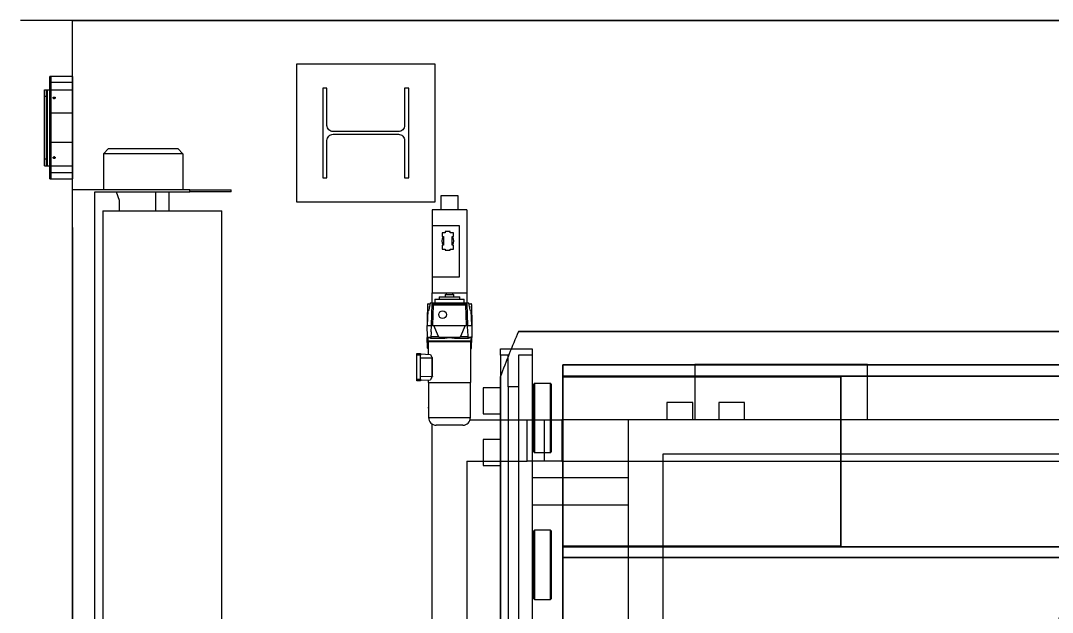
# Model space of a CAD drawing. Header units: millimetres. Extents: x 1215 to 9785, y -901 to 5802.
# Drawn here: x 1570 to 1868.9, y 4626.4 to 4797.6 of the extents above; entities that cross this region are included whole.
import ezdxf

# ---------------------------------------------------------------- set-up
doc = ezdxf.new("R2010")
doc.units = ezdxf.units.MM
doc.set_wipeout_variables(frame=1)
doc.linetypes.add('PHANTOM', pattern=[12.7, 6.35, -1.27, 1.27, -1.27, 1.27, -1.27])
doc.layers.add('PK24-EQUIPMENT', color=150, linetype='Continuous')
doc.layers.add('PK24E-STRUCT-STEEL', color=254, linetype='Continuous')
for name, color, linetype, true_color in [('PK24-SYS-ROOM', 8, 'Continuous', 0x808080), ('PK24E-COMP-PALLET', 132, 'Continuous', 0x00b7c8), ('PK24E-HELPER', 253, 'PHANTOM', 0xa1a1a1), ('PK24E-SYS-LIFT', 31, 'Continuous', 0xffcc5a)]:
    doc.layers.add(name, color=color, linetype=linetype, true_color=true_color)

# ---------------------------------------------------------------- blocks, each defined once
blk = doc.blocks.new('ROOM-INFODISP--TOP-COMP-PK24')
at = {"layer": 'PK24-EQUIPMENT'}
for p, q in [((18.01, 7.5), (18.01, 7.2)), ((18.01, 7.2), (18.01, 0)), ((18.01, 7.2), (40.01, 7.2)), ((18.01, 7.2), (40.01, 7.2)), ((18.21, 7.2), (18.21, 7.2)), ((39.81, 7.2), (39.81, 7.2)), ((40.01, 7.5), (40.01, 7.2)), ((40.01, 7.2), (40.01, 0)), ((18.01, 0), (40.01, 0))]:
    blk.add_line(p, q, dxfattribs=at)
at = {"layer": 'PK24-EQUIPMENT', "color": 1}
for p, q in [((18.01, 7.5), (40.01, 7.5)), ((18.02, 8.1), (20.01, 8.1)), ((18.02, 8.1), (18.02, 7.5)), ((20.01, 8.1), (20.01, 7.5)), ((20.01, 8.1), (38.01, 8.1)), ((38.01, 7.5), (38.01, 8.1)), ((38.01, 8.1), (40, 8.1)), ((40, 8.1), (40, 7.5))]:
    blk.add_line(p, q, dxfattribs=at)
at = {"layer": 'PK24E-HELPER'}
blk.add_point((0, 0), dxfattribs=at)
blk = doc.blocks.new('ROOM-LIGHT--TOP-COMP-PK24')
at = {"layer": 'PK24-EQUIPMENT', "color": 3}
for p, q in [((14.17, 6.5), (14.17, 6.25)), ((14.17, 6.5), (15.93, 6.5)), ((15.93, 6.25), (14.17, 6.25)), ((15.93, 6.25), (15.93, 6.5)), ((15.93, 6.5), (24.77, 6.5)), ((24.77, 6.25), (15.93, 6.25)), ((24.77, 6.25), (24.77, 6.5)), ((24.77, 6.5), (33.25, 6.5)), ((33.25, 6.25), (24.77, 6.25)), ((33.25, 6.25), (33.25, 6.5)), ((33.25, 6.5), (42.09, 6.5)), ((42.09, 6.25), (33.25, 6.25)), ((42.09, 6.25), (42.09, 6.5)), ((42.09, 6.5), (43.85, 6.5)), ((43.85, 6.25), (42.09, 6.25)), ((43.85, 6.25), (43.85, 6.5))]:
    blk.add_line(p, q, dxfattribs=at)
at = {"layer": 'PK24-EQUIPMENT'}
for p, q in [((14.17, 6.25), (14.17, 0)), ((15.93, 0), (15.93, 6.25)), ((24.77, 0), (24.77, 6.25)), ((33.25, 0), (33.25, 6.25)), ((42.09, 0), (42.09, 6.25)), ((43.85, 0), (43.85, 6.25)), ((15.93, 0), (14.17, 0)), ((24.77, 0), (15.93, 0)), ((33.25, 0), (24.77, 0)), ((42.09, 0), (33.25, 0)), ((43.85, 0), (42.09, 0))]:
    blk.add_line(p, q, dxfattribs=at)
at = {"layer": 'PK24-EQUIPMENT', "flags": 128}
for points in [[(20.12, 5.3), (20.13, 5.4), (20.16, 5.49), (20.21, 5.56), (20.28, 5.61), (20.35, 5.62), (20.42, 5.61), (20.48, 5.56), (20.53, 5.49), (20.57, 5.4), (20.58, 5.3), (20.57, 5.2), (20.53, 5.11), (20.48, 5.04), (20.42, 4.99), (20.35, 4.98), (20.28, 4.99), (20.21, 5.04), (20.16, 5.11), (20.13, 5.2), (20.12, 5.3)], [(20.26, 5.3), (20.27, 5.22), (20.3, 5.15), (20.35, 5.1), (20.4, 5.08), (20.46, 5.08), (20.51, 5.12), (20.55, 5.18), (20.57, 5.26), (20.57, 5.34), (20.55, 5.42), (20.51, 5.48), (20.46, 5.52), (20.4, 5.52), (20.35, 5.5), (20.3, 5.45), (20.27, 5.38), (20.26, 5.3)], [(37.44, 5.3), (37.45, 5.4), (37.49, 5.49), (37.54, 5.56), (37.6, 5.61), (37.67, 5.62), (37.74, 5.61), (37.81, 5.56), (37.86, 5.49), (37.89, 5.4), (37.9, 5.3), (37.89, 5.2), (37.86, 5.11), (37.81, 5.04), (37.74, 4.99), (37.67, 4.98), (37.6, 4.99), (37.54, 5.04), (37.49, 5.11), (37.45, 5.2), (37.44, 5.3)], [(37.44, 5.3), (37.45, 5.22), (37.48, 5.15), (37.53, 5.1), (37.59, 5.08), (37.65, 5.08), (37.7, 5.12), (37.74, 5.18), (37.76, 5.26), (37.76, 5.34), (37.74, 5.42), (37.7, 5.48), (37.65, 5.52), (37.59, 5.52), (37.53, 5.5), (37.48, 5.45), (37.45, 5.38), (37.44, 5.3)], [(37.58, 5.52), (37.61, 5.52), (37.66, 5.48), (37.7, 5.42), (37.72, 5.34), (37.72, 5.26), (37.7, 5.18), (37.66, 5.12), (37.61, 5.08), (37.58, 5.08)]]:
    blk.add_lwpolyline(points, dxfattribs=at)
at = {"layer": 'PK24-EQUIPMENT'}
for centre, radius, start, end in [((20.5, 5.32), 0.211, 108.8771, 186.6163), ((20.5, 5.28), 0.211, 173.3837, 251.1229), ((20.59, 5.32), 0.226, 121.964, 185.0205), ((20.59, 5.28), 0.226, 174.9795, 238.036), ((37.4, 5.3), 0.257, 304.3155, 55.6845)]:
    blk.add_arc(centre, radius, start, end, dxfattribs=at)
at = {"layer": 'PK24E-HELPER'}
blk.add_point((0, 0), dxfattribs=at)
blk = doc.blocks.new('*U17')
blk.add_wipeout([(-262.27, 110), (262.27, 110), (267.5, 96.99), (267.5, -96.99), (262.27, -110), (-262.27, -110), (-267.5, -96.99), (-267.5, 96.99)])
at = {"layer": 'PK24E-COMP-PALLET'}
for p, q in [((249.45, -100.42), (249.45, 100.42)), ((267.5, -96.99), (267.5, 96.99)), ((249.45, -44.65), (-249.45, -44.65)), ((249.45, -47.67), (-249.45, -47.67)), ((168.92, -96.89), (168.92, -47.89)), ((249.45, -47.89), (168.92, -47.89)), ((249.45, -97.11), (-249.45, -97.11)), ((249.45, -96.89), (168.92, -96.89)), ((249.45, -100.42), (-249.45, -100.42)), ((262.27, -110), (-262.27, -110))]:
    blk.add_line(p, q, dxfattribs=at)
blk.add_arc((7.5, 0), 277.5, 336.6469, 339.5434, dxfattribs=at)
blk = doc.blocks.new('ROOM-CARDOOR--TOP-COMP-PK24')
at = {"layer": 'PK24-EQUIPMENT'}
for p, q in [((-151, -34.04), (-151, 0)), ((140, 0), (-140, 0)), ((151, -34.04), (151, 0)), ((-150.5, -6.5), (-150.5, -34.04)), ((-150.5, -6.5), (150.5, -6.5)), ((145, -8.81), (-145, -8.81)), ((-145, -8.81), (-145, -43.31)), ((145, -8.81), (145, -43.31)), ((150.5, -6.5), (150.5, -34.04)), ((161.5, -9), (151, -9)), ((161.5, -32), (161.5, -9)), ((163, -10.5), (161.5, -9)), ((163, -10.5), (163, -30.5)), ((-150.5, -12.64), (-148, -13.55)), ((-148, -13.55), (-145, -13.55)), ((148, -13.55), (145, -13.55)), ((150.5, -12.64), (148, -13.55)), ((-151, -21.06), (-154, -21.06)), ((-154, -26.06), (-154, -21.06)), ((-154, -31.06), (-154, -26.06)), ((-145, -24.06), (-150.5, -24.06)), ((150.5, -24.06), (145, -24.06)), ((-150.5, -28.06), (-145, -28.06)), ((145, -28.06), (150.5, -28.06)), ((-154, -31.06), (-151, -31.06)), ((161.5, -32), (151, -32)), ((163, -30.5), (161.5, -32)), ((-151, -34.04), (-150.5, -34.04)), ((-151, -34.04), (-151, -46)), ((-150.5, -34.04), (-150.5, -46)), ((150.5, -34.04), (151, -34.04)), ((150.5, -46), (150.5, -34.04)), ((151, -34.04), (151, -46)), ((-145, -43.31), (145, -43.31)), ((-151, -46), (-150.5, -46)), ((150.5, -46), (151, -46))]:
    blk.add_line(p, q, dxfattribs=at)
blk = doc.blocks.new('*U51')
at = {"layer": 'PK24-SYS-ROOM'}
blk.add_lwpolyline([(-391.5, -200), (-391.5, 200), (456.5, 200), (456.5, -200)], close=True, dxfattribs=at)
at = {"layer": 'PK24-SYS-ROOM', "rotation": 90}
for name, p in [('ROOM-LIGHT--TOP-COMP-PK24', (-391.5, 140)), ('ROOM-INFODISP--TOP-COMP-PK24', (-391.5, 140)), ('ROOM-CARDOOR--TOP-COMP-PK24', (-391.5, 0))]:
    blk.add_blockref(name, p, dxfattribs=at)
at = {"layer": 'PK24-SYS-ROOM', "rotation": 180}
blk.add_blockref('*U17', (0, 0), dxfattribs=at)
blk = doc.blocks.new('ELIFTTT-CHASIS--TOP-COMP-PKE24')
at = {"layer": 'PK24E-SYS-LIFT'}
for p, q in [((-284.75, 149.25), (-284.75, 145.25)), ((-283.91, 149.25), (-284.75, 149.25)), ((-279.75, 149.25), (-283.91, 149.25)), ((-279.75, 145.25), (-279.75, 149.25)), ((-287.25, 145.25), (-287.25, 140.65)), ((-277.25, 145.25), (-287.25, 145.25)), ((-277.25, 145.25), (-277.25, 121.25)), ((-279.35, 140.65), (-287.25, 140.65)), ((-287.25, 140.65), (-287.25, 125.85)), ((-279.35, 125.85), (-279.35, 140.65)), ((-284.4, 138.62), (-284.4, 137.52)), ((-283.48, 138.62), (-284.4, 138.62)), ((-284.4, 137.52), (-284.02, 137.52)), ((-284.02, 137.52), (-284.02, 134.98)), ((-283.48, 138.95), (-283.48, 138.62)), ((-282.02, 138.95), (-283.48, 138.95)), ((-282.02, 138.62), (-282.02, 138.95)), ((-281.1, 138.62), (-282.02, 138.62)), ((-281.48, 137.52), (-281.1, 137.52)), ((-281.48, 134.98), (-281.48, 137.52)), ((-281.1, 137.52), (-281.1, 138.62)), ((-284.4, 134.98), (-284.4, 133.88)), ((-284.02, 134.98), (-284.4, 134.98)), ((-281.1, 134.98), (-281.48, 134.98)), ((-281.1, 133.88), (-281.1, 134.98)), ((-284.4, 133.88), (-283.48, 133.88)), ((-283.48, 133.88), (-283.48, 133.55)), ((-283.48, 133.55), (-282.02, 133.55)), ((-282.02, 133.88), (-281.1, 133.88)), ((-282.02, 133.55), (-282.02, 133.88)), ((-287.25, 125.85), (-287.25, 121.25)), ((-287.25, 125.85), (-279.35, 125.85)), ((-287.25, 121.25), (-277.25, 121.25)), ((-287.25, 118.3), (-287.25, 121.25)), ((-285.25, 120.1), (-285.25, 119.4)), ((-285.25, 120.1), (-279.25, 120.1)), ((-283.4, 120.7), (-283.5, 120.6)), ((-283.5, 120.6), (-283.5, 120.1)), ((-281, 120.6), (-283.5, 120.6)), ((-283.4, 120.7), (-281.1, 120.7)), ((-283.25, 121.25), (-283.25, 120.7)), ((-281.25, 120.7), (-281.25, 121.25)), ((-281, 120.6), (-281.1, 120.7)), ((-281, 120.1), (-281, 120.6)), ((-279.25, 119.4), (-279.25, 120.1)), ((-277.25, 121.25), (-277.25, 118.3)), ((-288.64, 117.85), (-288.75, 111.75)), ((-288.44, 118.05), (-287.89, 118.05)), ((-287.82, 118.3), (-287.22, 118.3)), ((-287.46, 111.91), (-287.24, 117.91)), ((-287.22, 118.3), (-287.24, 117.91)), ((-286.95, 117.61), (-287.24, 117.91)), ((-287.24, 117.91), (-277.26, 117.91)), ((-287.22, 118.3), (-277.28, 118.3)), ((-286.95, 117.61), (-287.16, 111.91)), ((-277.55, 117.61), (-286.95, 117.61)), ((-286.47, 119.4), (-286.53, 118.3)), ((-286.47, 119.4), (-278.03, 119.4)), ((-277.97, 118.3), (-278.03, 119.4)), ((-277.26, 117.91), (-277.55, 117.61)), ((-277.34, 111.91), (-277.55, 117.61)), ((-277.26, 117.91), (-277.28, 118.3)), ((-277.28, 118.3), (-276.68, 118.3)), ((-277.26, 117.91), (-277.04, 111.91)), ((-276.61, 118.05), (-276.06, 118.05)), ((-275.86, 117.85), (-275.75, 111.75)), ((-288.56, 116.1), (-288.71, 111.75)), ((-288.62, 114.18), (-288.59, 114.17)), ((-288.54, 115.62), (-288.58, 115.63)), ((-288.56, 116.1), (-288.32, 116.1)), ((-276.18, 116.1), (-275.94, 116.1)), ((-275.79, 111.75), (-275.94, 116.1)), ((-288.83, 111.75), (-288.77, 108.41)), ((-288.83, 111.75), (-287.46, 111.75)), ((-287.53, 109.94), (-287.47, 111.69)), ((-287.47, 111.69), (-287.16, 111.91)), ((-287.46, 111.91), (-287.47, 111.69)), ((-287.09, 111.75), (-287.16, 111.91)), ((-287.09, 111.75), (-286.81, 111.75)), ((-285.44, 108.55), (-286.81, 111.75)), ((-286.81, 111.75), (-277.69, 111.75)), ((-277.69, 111.75), (-279.06, 108.55)), ((-277.69, 111.75), (-277.41, 111.75)), ((-277.41, 111.75), (-277.34, 111.91)), ((-277.03, 111.69), (-277.34, 111.91)), ((-277.04, 111.91), (-277.03, 111.69)), ((-277.04, 111.75), (-275.67, 111.75)), ((-276.97, 109.94), (-277.03, 111.69)), ((-275.73, 108.41), (-275.67, 111.75)), ((-288.77, 108.41), (-288.5, 108.14)), ((-288.77, 108.41), (-287.72, 108.41)), ((-288.64, 105.25), (-288.69, 108.33)), ((-288.5, 108.31), (-288.5, 107.35)), ((-287.72, 108.41), (-287.37, 108)), ((-287.37, 108), (-287.69, 108)), ((-287.67, 108.55), (-285.44, 108.55)), ((-285.07, 108), (-287.37, 108)), ((-285.44, 108.55), (-285.2, 108.41)), ((-285.2, 108.41), (-279.3, 108.41)), ((-285.2, 108.41), (-285.07, 108)), ((-283.65, 108), (-285.07, 108)), ((-279.43, 108), (-280.85, 108)), ((-279.3, 108.41), (-279.43, 108)), ((-277.13, 108), (-279.43, 108)), ((-279.3, 108.41), (-279.06, 108.55)), ((-279.06, 108.55), (-276.83, 108.55)), ((-276.78, 108.41), (-277.13, 108)), ((-276.81, 108), (-277.13, 108)), ((-276.78, 108.41), (-275.73, 108.41)), ((-276, 108.14), (-275.73, 108.41)), ((-276, 107.35), (-276, 108.31)), ((-275.86, 105.25), (-275.81, 108.33)), ((-288.5, 107.35), (-276, 107.35)), ((-288.44, 105.05), (-288.4, 105.05)), ((-288.4, 107.18), (-288.4, 103.44)), ((-288.4, 107.18), (-282.25, 107.18)), ((-282.25, 107.18), (-276.1, 107.18)), ((-276.1, 95.25), (-276.1, 107.18)), ((-276.1, 105.05), (-276.06, 105.05)), ((-291.75, 103.18), (-291.75, 103.68)), ((-291.75, 103.68), (-290.65, 103.68)), ((-291.75, 96.28), (-291.75, 103.18)), ((-290.65, 103.18), (-291.75, 103.18)), ((-290.65, 103.68), (-290.65, 103.18)), ((-290.65, 103.56), (-287.79, 103.41)), ((-290.65, 96.28), (-290.65, 103.18)), ((-290.65, 102.45), (-287.25, 102.38)), ((-287.25, 102.45), (-287.25, 102.38)), ((-287.25, 97.08), (-287.25, 102.38)), ((-287.25, 102.38), (-287.25, 102.38)), ((-287.2, 102.38), (-287.25, 102.38)), ((-287.2, 97.08), (-287.2, 102.38)), ((-161.2, 100.5), (-211.2, 100.5)), ((-211.2, 100.5), (-211.2, 84.5)), ((-161.2, 84.5), (-161.2, 100.5)), ((-291.75, 95.78), (-291.75, 96.28)), ((-291.75, 96.28), (-290.65, 96.28)), ((-290.65, 95.78), (-291.75, 95.78)), ((-290.65, 97), (-287.25, 97.08)), ((-290.65, 96.28), (-290.65, 95.78)), ((-290.65, 95.9), (-287.79, 96.05)), ((-288.4, 96.02), (-288.4, 95.25)), ((-287.25, 97.08), (-287.25, 97.08)), ((-287.25, 97.01), (-287.25, 97.08)), ((-287.2, 97.08), (-287.25, 97.08)), ((-288.4, 95.25), (-276.1, 95.25)), ((-288.3, 95.25), (-288.3, 88.12)), ((-276.2, 85.1), (-276.2, 95.25)), ((-288.3, 88.12), (-288.3, 87.8)), ((-288.3, 87.8), (-288.3, 85.1)), ((-288.3, 85.1), (-276.2, 85.1)), ((-276.28, 84.5), (-259.75, 84.5)), ((-259.75, 72.5), (-259.75, 84.5)), ((-259.75, 84.5), (-254.75, 84.5)), ((-254.75, 72.5), (-254.75, 84.5)), ((-254.75, 84.5), (-249.75, 84.5)), ((-249.75, 84.5), (-249.75, 72.5)), ((-211.2, 84.5), (-249.75, 84.5)), ((-68.85, 84.5), (-161.2, 84.5)), ((-287.25, -83.22), (-287.25, 83.22)), ((-278.4, 82.9), (-286.1, 82.9)), ((-277.25, 72.5), (-277.25, -72.5)), ((-277.25, 72.5), (-259.75, 72.5)), ((-254.75, 72.5), (-259.75, 72.5)), ((-249.75, 72.5), (-254.75, 72.5)), ((-249.75, 72.5), (-81.39, 72.5))]:
    blk.add_line(p, q, dxfattribs=at)
for centre, radius in [((-284.25, 114.91), 1.1), ((0, 0), 109)]:
    blk.add_circle(centre, radius, dxfattribs=at)
for centre, radius, start, end in [((-282.75, 136.25), 1.72, 137.63, 222.37), ((-282.75, 136.25), 1.72, 317.63, 42.37), ((-288.44, 117.85), 0.2, 90, 179), ((-287.75, 117), 0.45, 132.2453, 204.5747), ((-276.75, 117), 0.45, 335.4253, 47.7547), ((-276.06, 117.85), 0.2, 1, 90), ((-282.25, 101.91), 6.25, 77.0707, 102.9293), ((-288.44, 105.25), 0.2, 181, 270), ((-288.3, 107.35), 0.2, 180, 240), ((-276.2, 107.35), 0.2, 300, 0), ((-276.06, 105.25), 0.2, 270, 359), ((-282.25, 106.03), 6.15, 215.6016, 216.4055), ((-282.25, 93.43), 6.15, 143.5945, 144.3984), ((-286.1, 85.1), 2.2, 180, 270), ((-278.4, 85.1), 2.2, 270, 0)]:
    blk.add_arc(centre, radius, start, end, dxfattribs=at)
for centre, major_axis, ratio, start_param, end_param in [((-258.83, 111.06), (0, 29.91), 0.99939, 1.327153, 1.396535), ((-305.67, 111.06), (0, 29.91), 0.99939, 4.886651, 4.956033), ((-259.13, 85.52), (-26.34, 26.35), 0.507159, 0.207962, 0.215452), ((-259.93, 27.64), (-17.65, 106.42), 0.210216, 0.652517, 0.672911), ((-304.57, 27.64), (17.65, 106.42), 0.210212, 5.610299, 5.630699), ((-305.37, 85.52), (26.34, 26.35), 0.507143, 6.067743, 6.075233), ((-282.25, 105.66), (-4.43, 4.6), 0.92858, 1.214489, 1.388243), ((-282.25, 93.8), (4.43, 4.6), 0.92858, 1.75335, 1.927104)]:
    blk.add_ellipse(centre, major_axis=major_axis, ratio=ratio, start_param=start_param, end_param=end_param, dxfattribs=at)
for points, knots in [([(-282.41, 121.25), (-282.39, 121.24), (-282.34, 121.21), (-282.25, 121.2), (-282.16, 121.21), (-282.11, 121.24), (-282.09, 121.25)], [0, 0, 0, 0, 0.230406, 0.49981, 0.78779, 1, 1, 1, 1]), ([(-287.82, 118.3), (-287.82, 118.3), (-287.83, 118.3), (-287.83, 118.28), (-287.83, 118.28)], [0, 0, 0, 0, 0.487803, 1, 1, 1, 1]), ([(-276.67, 118.28), (-276.67, 118.28), (-276.67, 118.3), (-276.68, 118.3), (-276.68, 118.3)], [0, 0, 0, 0, 0.485402, 1, 1, 1, 1]), ([(-288.61, 114.18), (-288.61, 114.18), (-288.61, 114.16), (-288.61, 114.22), (-288.6, 114.37), (-288.6, 114.62), (-288.6, 114.9), (-288.59, 115.18), (-288.59, 115.43), (-288.58, 115.58), (-288.58, 115.64), (-288.58, 115.63), (-288.58, 115.63)], [0, 0, 0, 0, 0.000422, 0.125216, 0.249969, 0.374831, 0.499914, 0.625089, 0.750116, 0.875001, 0.999834, 1, 1, 1, 1]), ([(-288.58, 115.24), (-288.58, 115.23), (-288.58, 115.15), (-288.59, 114.97), (-288.6, 114.73), (-288.6, 114.53), (-288.6, 114.43), (-288.6, 114.39)], [0, 0, 0, 0, 0.041978, 0.306281, 0.570431, 0.834353, 1, 1, 1, 1]), ([(-288.6, 114.39), (-288.6, 114.33), (-288.6, 114.24), (-288.59, 114.21), (-288.59, 114.2)], [0, 0, 0, 0, 0.571187, 1, 1, 1, 1]), ([(-288.58, 114.19), (-288.58, 114.19), (-288.57, 114.2), (-288.56, 114.28), (-288.54, 114.44), (-288.53, 114.66), (-288.51, 114.9), (-288.51, 115.15), (-288.51, 115.36), (-288.52, 115.53), (-288.53, 115.62), (-288.53, 115.62), (-288.54, 115.61)], [0, 0, 0, 0, 0.009511, 0.124893, 0.240611, 0.356456, 0.472081, 0.587302, 0.702221, 0.817124, 0.932235, 1, 1, 1, 1]), ([(-288.26, 116.25), (-288.27, 116.21), (-288.29, 116.14), (-288.31, 116.1), (-288.31, 116.1), (-288.32, 116.1)], [0, 0, 0, 0, 0.432931, 0.865827, 1, 1, 1, 1]), ([(-276.18, 116.1), (-276.19, 116.11), (-276.21, 116.12), (-276.22, 116.18), (-276.23, 116.23), (-276.24, 116.25)], [0, 0, 0, 0, 0.43316, 0.866325, 1, 1, 1, 1]), ([(-287.69, 108), (-287.78, 108.05), (-288, 108.18), (-288.21, 108.29), (-288.35, 108.34), (-288.43, 108.36), (-288.47, 108.35), (-288.5, 108.34), (-288.5, 108.31), (-288.5, 108.31)], [0, 0, 0, 0, 0.189659, 0.44506, 0.57653, 0.707999, 0.799497, 0.930008, 1, 1, 1, 1]), ([(-276, 108.31), (-276, 108.31), (-276, 108.34), (-276.02, 108.35), (-276.08, 108.36), (-276.16, 108.34), (-276.27, 108.29), (-276.41, 108.23), (-276.58, 108.14), (-276.73, 108.05), (-276.81, 108)], [0, 0, 0, 0, 0.053259, 0.184632, 0.316005, 0.44367, 0.571338, 0.702705, 0.834078, 1, 1, 1, 1]), ([(-288.3, 87.8), (-288.3, 87.8), (-288.3, 87.81), (-288.3, 87.83), (-288.3, 87.87), (-288.3, 87.92), (-288.3, 87.98), (-288.3, 88.03), (-288.3, 88.08), (-288.3, 88.11), (-288.3, 88.12), (-288.3, 88.12), (-288.3, 88.12)], [0, 0, 0, 0, 0.106425, 0.212833, 0.319705, 0.427399, 0.535627, 0.64388, 0.751778, 0.859172, 0.966191, 1, 1, 1, 1])]:
    blk.add_open_spline(points, degree=3, knots=knots, dxfattribs=at)
blk = doc.blocks.new('ELIFTTT-TT--TOP-COMP-PKE24')
at = {"layer": 'PK24E-SYS-LIFT'}
for p, q in [((-267.5, 103.22), (-267.5, 105)), ((-267.5, 105), (-258.3, 105)), ((-258.3, 105), (-258.3, 103.22)), ((-265.25, 103.22), (-267.5, 103.22)), ((-267.5, 103.22), (-267.5, -103.22)), ((-265.25, 94), (-265.25, 103.22)), ((-258.3, 103.22), (-262.25, 103.22)), ((-262.25, 103.22), (-262.25, 94)), ((-258.3, 103.22), (-258.3, -103.22)), ((-267.5, 93.75), (-272.5, 93.75)), ((-272.5, 93.75), (-272.5, 86.25)), ((-262.25, 94), (-265.25, 94)), ((-265.25, 94), (-265.25, -94)), ((-262.25, 94), (-262.25, -94)), ((-257.8, 75.2), (-257.8, 94.8)), ((-253, 95), (-257.6, 95)), ((-257.6, 95), (-257.6, 75)), ((-253, 75), (-253, 95)), ((-252.8, 94.8), (-252.8, 75.2)), ((-257.8, 88), (-258.3, 88)), ((-219.25, 89.5), (-219.25, 84.5)), ((-211.75, 89.5), (-219.25, 89.5)), ((-211.75, 84.5), (-211.75, 89.5)), ((-204.25, 89.5), (-204.25, 84.5)), ((-196.75, 89.5), (-204.25, 89.5)), ((-196.75, 84.5), (-196.75, 89.5)), ((-272.5, 86.25), (-267.5, 86.25)), ((-230.5, 84.5), (-230.5, -84.5)), ((230.5, 84.5), (-230.5, 84.5)), ((-258.3, 82), (-257.8, 82)), ((-267.5, 78.75), (-272.5, 78.75)), ((-272.5, 78.75), (-272.5, 71.25)), ((-257.6, 75), (-253, 75)), ((-87.6, 74.5), (-220.5, 74.5)), ((-220.5, 74.5), (-220.5, -74.5)), ((-272.5, 71.25), (-267.5, 71.25)), ((-258.3, 67.75), (-230.5, 67.75)), ((-230.5, 59.75), (-258.3, 59.75)), ((-257.8, 32.7), (-257.8, 52.3)), ((-253, 52.5), (-257.6, 52.5)), ((-257.6, 52.5), (-257.6, 32.5)), ((-253, 32.5), (-253, 52.5)), ((-252.8, 52.3), (-252.8, 32.7)), ((-257.8, 45.5), (-258.3, 45.5)), ((-258.3, 39.5), (-257.8, 39.5)), ((-257.6, 32.5), (-253, 32.5))]:
    blk.add_line(p, q, dxfattribs=at)
for centre, radius, start, end in [((-257.6, 94.8), 0.2, 90, 180), ((-253, 94.8), 0.2, 0, 90), ((-257.6, 75.2), 0.2, 180, 270), ((-253, 75.2), 0.2, 270, 0), ((0, 0), 109, 143.482, 178.8172), ((-257.6, 52.3), 0.2, 90, 180), ((-253, 52.3), 0.2, 0, 90), ((-257.6, 32.7), 0.2, 180, 270), ((-253, 32.7), 0.2, 270, 0)]:
    blk.add_arc(centre, radius, start, end, dxfattribs=at)
blk = doc.blocks.new('*U61')
at = {"layer": 'PK24E-COMP-PALLET'}
for p, q in [((262.27, 110), (-262.27, 110)), ((-249.45, -100.42), (-249.45, 100.42)), ((249.45, 100.42), (-249.45, 100.42)), ((-267.5, -96.99), (-267.5, 96.99)), ((249.45, 97.11), (-249.45, 97.11)), ((-168.92, 96.89), (-249.45, 96.89)), ((-168.92, 47.89), (-168.92, 96.89)), ((-168.92, 47.89), (-249.45, 47.89)), ((249.45, 47.67), (-249.45, 47.67)), ((249.45, 44.65), (-249.45, 44.65))]:
    blk.add_line(p, q, dxfattribs=at)
blk.add_arc((-7.5, 0), 277.5, 156.6469, 159.5434, dxfattribs=at)
blk = doc.blocks.new('STEEL-HEA260--TOP-STRUCT-PK24')
at = {"layer": 'PK24E-STRUCT-STEEL', "color": 8, "true_color": 0x808080}
blk.add_lwpolyline([(11.25, 13), (11.25, 2.175, -0.4142136), (9.45, 0.375), (-9.45, 0.375, -0.4142136), (-11.25, 2.175), (-11.25, 13), (-12.5, 13), (-12.5, -13), (-11.25, -13), (-11.25, -2.175, -0.4142136), (-9.45, -0.375), (9.45, -0.375, -0.4142136), (11.25, -2.175), (11.25, -13), (12.5, -13), (12.5, 13)], format="xyb", close=True, dxfattribs=at)
blk = doc.blocks.new('STEEL-HEA260-WPLATE-TOP-STRUCT-PK24')
at = {"layer": 'PK24E-STRUCT-STEEL', "color": 8, "true_color": 0x808080}
blk.add_lwpolyline([(-20, 20), (20, 20), (20, -20), (-20, -20)], close=True, dxfattribs=at)
blk.add_blockref('STEEL-HEA260--TOP-STRUCT-PK24', (0, 0))
blk = doc.blocks.new('ELIFT-COLUMNS--TOP-COMP-PKE24')
blk.add_blockref('STEEL-HEA260-WPLATE-TOP-STRUCT-PK24', (-306.5, 167.5))
blk = doc.blocks.new('ELIFTTT---TOP-SYS-PKE24')
for name in ['ELIFT-COLUMNS--TOP-COMP-PKE24', 'ELIFTTT-CHASIS--TOP-COMP-PKE24', 'ELIFTTT-TT--TOP-COMP-PKE24', '*U61']:
    blk.add_blockref(name, (0, 0))

msp = doc.modelspace()

# ---------------------------------------------------------------- block references
msp.add_blockref('*U51', (1976.55, 4597.62, 361.35))

# ---------------------------------------------------------------- next in the draw order: linework, layer by layer
at = {"elevation": 361.35}
msp.add_lwpolyline([(2433.05, 4797.62), (1570.05, 4797.62)], dxfattribs=at)

# ---------------------------------------------------------------- next in the draw order: block references
msp.add_blockref('ELIFTTT---TOP-SYS-PKE24', (1976.55, 4597.62, 361.35))

doc.saveas('drawing.dxf')
